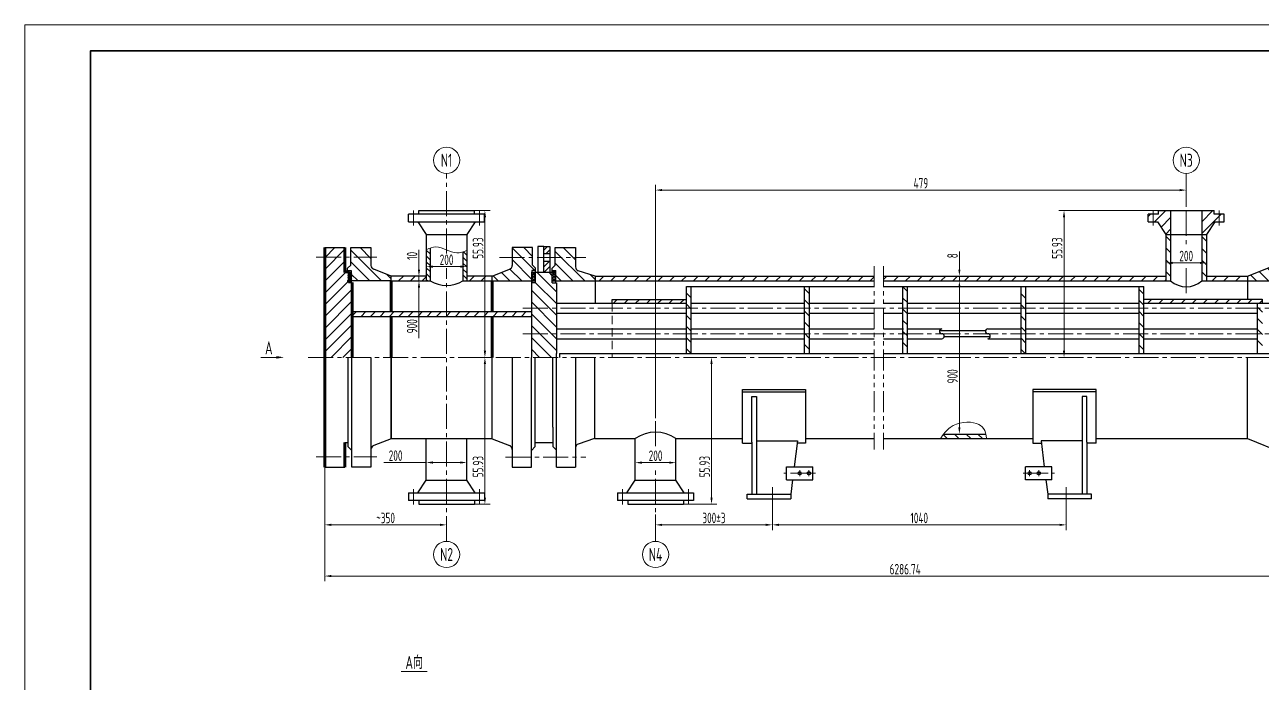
# Model space of a CAD drawing. Header units: millimetres. Extents: x 5765 to 6606, y -201 to 393.
# Drawn here: x 5765 to 6236.4, y 142.5 to 393.4 of the extents above; entities that cross this region are included whole.
import ezdxf
from ezdxf.enums import TextEntityAlignment as Align

# ---------------------------------------------------------------- set-up
doc = ezdxf.new("R2010")
doc.units = ezdxf.units.MM
for name, pattern in [('CENTER2', [28.575, 19.05, -3.175, 3.175, -3.175]), ('DASHED2', [9.525, 6.35, -3.175]), ('PHANTOM2', [31.75, 15.875, -3.175, 3.175, -3.175, 3.175, -3.175])]:
    doc.linetypes.add(name, pattern=pattern)
for name, color, linetype, lineweight in [('1粗实线', 7, 'Continuous', 35), ('2细实线', 3, 'Continuous', 13), ('3中心线', 1, 'CENTER2', 13), ('4虚线', 4, 'DASHED2', 13), ('5双点划线', 2, 'PHANTOM2', 13), ('6剖面线', 6, 'Continuous', 13), ('6（图框层）', 7, 'Continuous', 100), ('7文本', 2, 'Continuous', 13), ('8标注', 3, 'Continuous', 13), ('9图表', 4, 'Continuous', 13)]:
    doc.layers.add(name, color=color, linetype=linetype, lineweight=lineweight)
doc.styles.add('lanpec', font='bpec_e.shx', dxfattribs={"width": 0.75, "bigfont": 'hztxt.shx'})
doc.styles.add('lanpec-dim', font='bpec_e.shx', dxfattribs={"width": 0.75})
doc.dimstyles.new('lanpec', dxfattribs={"dimtxt": 4, "dimasz": 2.5, "dimexe": 2, "dimexo": 0, "dimtad": 1, "dimdsep": 46, "dimtxsty": 'lanpec-dim', "dimcen": 2.5, "dimclrd": 256, "dimclre": 256, "dimclrt": 256, "dimazin": 0, "dimtfac": 1, "dimtmove": 0, "dimatfit": 3, "dimfxl": 1, "dimlwd": -1, "dimlwe": -1, "dimarcsym": 0})
doc.dimstyles.new('lanpec$0', dxfattribs={"dimscale": 10, "dimtxt": 4, "dimasz": 2.5, "dimexe": 2, "dimexo": 0, "dimtad": 1, "dimdec": 1, "dimdsep": 46, "dimtxsty": 'lanpec-dim', "dimcen": 0.09, "dimclrd": 256, "dimclre": 256, "dimclrt": 256, "dimadec": 1, "dimazin": 0, "dimtfac": 0.707, "dimtdec": 1, "dimtmove": 0, "dimatfit": 3, "dimfxl": 1, "dimarcsym": 0})
doc.dimstyles.new('lanpec--', dxfattribs={"dimtxt": 4, "dimasz": 2.5, "dimexe": 2, "dimexo": 1, "dimtad": 1, "dimdsep": 46, "dimtxsty": 'lanpec-dim', "dimcen": 2.5, "dimse2": 1, "dimsd2": 1, "dimclrd": 256, "dimclre": 256, "dimclrt": 256, "dimadec": 0, "dimazin": 0, "dimtfac": 1, "dimtmove": 0, "dimatfit": 3, "dimfxl": 1, "dimtfill": 1, "dimlwd": -1, "dimlwe": -1, "dimarcsym": 0})
pattern_1 = [(135, (4744.0366, 1242.7503), (-2.245064, -2.245064), [])]
pattern_2 = [(45, (4744.0366, 1242.7503), (-2.245064, 2.245064), [])]

# ---------------------------------------------------------------- blocks, each defined once
blk = doc.blocks.new('A1')
at = {"layer": '1粗实线'}
blk.add_lwpolyline([(-816, 10), (-10, 10), (-10, 584), (-816, 584)], close=True, dxfattribs=at)
at = {"layer": '9图表'}
blk.add_lwpolyline([(-841, 0), (0, 0), (0, 594), (-841, 594)], close=True, dxfattribs=at)
blk = doc.blocks.new('*U39')
at = {"layer": '2细实线'}
blk.add_line((-5, 0), (5, 0), dxfattribs=at)
at = {"layer": '7文本', "style": 'lanpec', "width": 0.75}
for tag, height, p in [('节点图名称', 5, (0, 3.5)), ('比例', 4, (0, -3.25))]:
    blk.add_attdef(tag, text='', height=height, dxfattribs=at).set_placement(p, align=Align.MIDDLE_CENTER)
blk = doc.blocks.new('*X29')
for p, q in [((117.47, 219.29), (118.39, 220.21)), ((118.04, 218.45), (119.01, 219.42))]:
    blk.add_line(p, q)
blk = doc.blocks.new('*X30')
for p, q in [((117.47, 215.05), (118.81, 216.39)), ((117.52, 213.69), (119.01, 215.18)), ((118.94, 213.69), (119.01, 213.76))]:
    blk.add_line(p, q)
blk = doc.blocks.new('*X31')
for p, q in [((269.86, 208.15), (268.66, 209.35)), ((269.86, 205.32), (268.66, 206.52)), ((269.86, 202.49), (268.66, 203.69)), ((269.86, 199.66), (268.66, 200.86)), ((269.86, 196.83), (268.66, 198.03)), ((269.86, 194.01), (268.66, 195.21))]:
    blk.add_line(p, q)
blk = doc.blocks.new('*X32')
for p, q in [((299.92, 203.54), (298.66, 204.8)), ((299.92, 200.71), (298.66, 201.97)), ((299.92, 197.88), (298.66, 199.15)), ((299.92, 195.05), (298.66, 196.32))]:
    blk.add_line(p, q)
blk = doc.blocks.new('*X33')
for p, q in [((239.86, 207.03), (238.66, 208.23)), ((239.86, 209.86), (239.65, 210.07)), ((239.86, 204.21), (238.66, 205.41)), ((239.86, 201.38), (238.66, 202.58)), ((239.86, 198.55), (238.66, 199.75)), ((239.86, 195.72), (238.66, 196.92)), ((239.68, 193.07), (238.66, 194.09))]:
    blk.add_line(p, q)
blk = doc.blocks.new('*X34')
for p, q in [((209.78, 208.83), (208.66, 209.95)), ((209.78, 206), (208.66, 207.12)), ((209.78, 203.17), (208.66, 204.29)), ((209.78, 200.34), (208.66, 201.46)), ((209.78, 197.51), (208.66, 198.64)), ((209.78, 194.69), (208.66, 195.81))]:
    blk.add_line(p, q)
blk = doc.blocks.new('*X35')
for p, q in [((184.86, 208.29), (183.66, 209.49)), ((184.86, 205.47), (183.66, 206.67)), ((184.86, 202.64), (183.66, 203.84)), ((184.86, 199.81), (183.66, 201.01)), ((184.86, 196.98), (183.66, 198.18)), ((184.86, 194.15), (183.66, 195.35))]:
    blk.add_line(p, q)
blk = doc.blocks.new('*X36')
for p, q in [((154.86, 207.18), (153.66, 208.38)), ((154.86, 204.35), (153.66, 205.55)), ((154.86, 201.52), (153.66, 202.72)), ((154.86, 198.7), (153.66, 199.9)), ((154.86, 195.87), (153.66, 197.07)), ((154.83, 193.07), (153.66, 194.24))]:
    blk.add_line(p, q)
blk = doc.blocks.new('*X37')
for p, q in [((135.11, 205.82), (136.07, 206.79)), ((137.94, 205.82), (138.9, 206.79)), ((140.76, 205.82), (141.73, 206.79)), ((143.59, 205.82), (144.56, 206.79)), ((146.42, 205.82), (147.39, 206.79)), ((149.25, 205.82), (150.22, 206.79)), ((152.08, 205.82), (153.05, 206.79))]:
    blk.add_line(p, q)
blk = doc.blocks.new('*X38')
for p, q in [((270.87, 205.82), (271.87, 206.82)), ((273.7, 205.82), (274.7, 206.82)), ((276.53, 205.82), (277.53, 206.82)), ((279.36, 205.82), (280.36, 206.82)), ((282.19, 205.82), (283.19, 206.82)), ((285.01, 205.82), (286.01, 206.82)), ((287.84, 205.82), (288.84, 206.82)), ((290.67, 205.82), (291.67, 206.82)), ((293.5, 205.82), (294.5, 206.82)), ((296.33, 205.82), (297.33, 206.82)), ((299.16, 205.82), (299.86, 206.52))]:
    blk.add_line(p, q)
blk = doc.blocks.new('*D57')
at = {"layer": '8标注', "transparency": 16777216}
for p, q in [((5879.27, 224.81), (5879.27, 200.85)), ((5881.77, 202.85), (5923.2, 202.85)), ((5925.7, 206.21), (5925.7, 200.85))]:
    blk.add_line(p, q, dxfattribs=at)
for points in [[(5881.77, 203.27), (5881.77, 202.43), (5879.27, 202.85)], [(5923.2, 203.27), (5923.2, 202.43), (5925.7, 202.85)]]:
    blk.add_solid(points, dxfattribs=at)
at = {"layer": 'Defpoints', "color": 0, "transparency": 16777216}
for p in [(5879.27, 224.81), (5925.7, 206.21), (5925.7, 202.85)]:
    blk.add_point(p, dxfattribs=at)
at = {"layer": '8标注', "transparency": 16777216, "insert": (5902.48, 205.47), "char_height": 4, "attachment_point": 5, "style": 'lanpec-dim'}
blk.add_mtext('~350', dxfattribs=at)
blk = doc.blocks.new('*D58')
at = {"layer": '8标注', "transparency": 16777216}
for p, q in [((6049.8, 208.85), (6049.8, 200.85)), ((6005.3, 206.74), (6005.3, 200.85)), ((6007.8, 202.85), (6047.3, 202.85))]:
    blk.add_line(p, q, dxfattribs=at)
for points in [[(6007.8, 203.27), (6007.8, 202.43), (6005.3, 202.85)], [(6047.3, 203.27), (6047.3, 202.43), (6049.8, 202.85)]]:
    blk.add_solid(points, dxfattribs=at)
at = {"layer": 'Defpoints', "color": 0, "transparency": 16777216}
for p in [(6049.8, 208.85), (6005.3, 206.74), (6049.8, 202.85)]:
    blk.add_point(p, dxfattribs=at)
at = {"layer": '8标注', "transparency": 16777216, "insert": (6027.55, 205.47), "char_height": 4, "attachment_point": 5, "style": 'lanpec-dim'}
blk.add_mtext('300%%P3', dxfattribs=at)
blk = doc.blocks.new('*D71')
at = {"layer": '8标注', "transparency": 16777216}
for p, q in [((6049.8, 208.85), (6049.8, 200.85)), ((6161.7, 208.85), (6161.7, 200.85)), ((6052.3, 202.85), (6159.2, 202.85))]:
    blk.add_line(p, q, dxfattribs=at)
for points in [[(6052.3, 203.27), (6052.3, 202.43), (6049.8, 202.85)], [(6159.2, 203.27), (6159.2, 202.43), (6161.7, 202.85)]]:
    blk.add_solid(points, dxfattribs=at)
at = {"layer": 'Defpoints', "color": 0, "transparency": 16777216}
for p in [(6049.8, 208.85), (6161.7, 208.85), (6161.7, 202.85)]:
    blk.add_point(p, dxfattribs=at)
at = {"layer": '8标注', "transparency": 16777216, "insert": (6105.75, 205.47), "char_height": 4, "attachment_point": 5, "style": 'lanpec-dim'}
blk.add_mtext('1040', dxfattribs=at)
blk = doc.blocks.new('*D59')
at = {"layer": '8标注', "transparency": 16777216}
for p, q in [((5879.27, 224.81), (5879.27, 181.33)), ((6321.53, 212.74), (6321.53, 181.33)), ((5881.77, 183.33), (6319.03, 183.33))]:
    blk.add_line(p, q, dxfattribs=at)
for points in [[(5881.77, 183.75), (5881.77, 182.91), (5879.27, 183.33)], [(6319.03, 183.75), (6319.03, 182.91), (6321.53, 183.33)]]:
    blk.add_solid(points, dxfattribs=at)
at = {"layer": 'Defpoints', "color": 0, "transparency": 16777216}
for p in [(5879.27, 224.81), (6321.53, 212.74), (6321.53, 183.33)]:
    blk.add_point(p, dxfattribs=at)
at = {"layer": '8标注', "transparency": 16777216, "insert": (6100.4, 185.96), "char_height": 4, "attachment_point": 5, "style": 'lanpec-dim'}
blk.add_mtext('6286.74', dxfattribs=at)
blk = doc.blocks.new('*D60')
at = {"layer": '8标注', "transparency": 16777216}
for p, q in [((5917.98, 301.25), (5917.98, 303.25)), ((5933.42, 301.23), (5933.42, 303.25)), ((5930.92, 301.25), (5920.48, 301.25))]:
    blk.add_line(p, q, dxfattribs=at)
for points in [[(5920.48, 301.67), (5920.48, 300.83), (5917.98, 301.25)], [(5930.92, 301.67), (5930.92, 300.83), (5933.42, 301.25)]]:
    blk.add_solid(points, dxfattribs=at)
at = {"layer": 'Defpoints', "color": 0, "transparency": 16777216}
for p in [(5917.98, 301.25), (5917.98, 301.25), (5933.42, 301.23)]:
    blk.add_point(p, dxfattribs=at)
at = {"layer": '8标注', "transparency": 16777216, "insert": (5925.7, 303.88), "char_height": 4, "attachment_point": 5, "style": 'lanpec-dim'}
blk.add_mtext('200', dxfattribs=at)
blk = doc.blocks.new('*D61')
at = {"layer": '8标注', "transparency": 16777216}
for p, q in [((5917.98, 226.6), (5901.8, 226.6)), ((5917.98, 225.6), (5917.98, 228.6)), ((5930.92, 226.6), (5920.48, 226.6)), ((5933.42, 226.6), (5933.42, 228.6))]:
    blk.add_line(p, q, dxfattribs=at)
for points in [[(5920.48, 227.02), (5920.48, 226.18), (5917.98, 226.6)], [(5930.92, 227.02), (5930.92, 226.18), (5933.42, 226.6)]]:
    blk.add_solid(points, dxfattribs=at)
at = {"layer": 'Defpoints', "color": 0, "transparency": 16777216}
for p in [(5917.98, 226.6), (5933.42, 226.6), (5917.98, 225.6)]:
    blk.add_point(p, dxfattribs=at)
at = {"layer": '8标注', "transparency": 16777216, "insert": (5906.29, 229.22), "char_height": 4, "attachment_point": 5, "style": 'lanpec-dim'}
blk.add_mtext('200', dxfattribs=at)
blk = doc.blocks.new('*D62')
at = {"layer": '8标注', "transparency": 16777216}
for p, q in [((5915.18, 300.1), (5915.18, 307.72)), ((5915.18, 297.6), (5913.18, 297.6)), ((5915.18, 295.8), (5915.18, 297.6)), ((5915.18, 295.8), (5913.18, 295.8)), ((5915.18, 293.3), (5915.18, 290.8))]:
    blk.add_line(p, q, dxfattribs=at)
for points in [[(5914.77, 300.1), (5915.6, 300.1), (5915.18, 297.6)], [(5914.77, 293.3), (5915.6, 293.3), (5915.18, 295.8)]]:
    blk.add_solid(points, dxfattribs=at)
at = {"layer": 'Defpoints', "color": 0, "transparency": 16777216}
for p in [(5915.18, 297.6), (5915.18, 295.8), (5915.18, 295.8)]:
    blk.add_point(p, dxfattribs=at)
at = {"layer": '8标注', "transparency": 16777216, "insert": (5912.56, 305.37), "char_height": 4, "attachment_point": 5, "rotation": 90, "style": 'lanpec-dim'}
blk.add_mtext('10', dxfattribs=at)
blk = doc.blocks.new('*D63')
at = {"layer": '8标注', "transparency": 16777216}
for p, q in [((5915.19, 293.3), (5915.19, 274.05)), ((5916.18, 295.8), (5917.19, 295.8))]:
    blk.add_line(p, q, dxfattribs=at)
blk.add_solid([(5914.78, 293.3), (5915.61, 293.3), (5915.19, 295.8)], dxfattribs=at)
at = {"layer": 'Defpoints', "color": 0, "transparency": 16777216}
for p in [(5915.18, 295.8), (5915.18, 261.26), (5915.19, 261.26)]:
    blk.add_point(p, dxfattribs=at)
at = {"layer": '8标注', "transparency": 16777216, "insert": (5912.57, 278.53), "char_height": 4, "attachment_point": 5, "rotation": 90, "style": 'lanpec-dim', "bg_fill": 3, "box_fill_scale": 1.1, "bg_fill_color": 256, "bg_fill_true_color": 13158600, "bg_fill_transparency": 0}
blk.add_mtext('900', dxfattribs=at)
blk = doc.blocks.new('*D65')
at = {"layer": '8标注', "transparency": 16777216}
for p, q in [((6125.04, 295.84), (6119.04, 295.84)), ((6121.04, 293.34), (6121.04, 239.97)), ((6125.04, 237.47), (6119.04, 237.47))]:
    blk.add_line(p, q, dxfattribs=at)
for points in [[(6120.63, 293.34), (6121.46, 293.34), (6121.04, 295.84)], [(6120.63, 239.97), (6121.46, 239.97), (6121.04, 237.47)]]:
    blk.add_solid(points, dxfattribs=at)
at = {"layer": 'Defpoints', "color": 0, "transparency": 16777216}
for p in [(6125.04, 295.84), (6121.04, 237.47), (6125.04, 237.47)]:
    blk.add_point(p, dxfattribs=at)
at = {"layer": '8标注', "transparency": 16777216, "insert": (6118.42, 259.44), "char_height": 4, "attachment_point": 5, "rotation": 90, "style": 'lanpec-dim'}
blk.add_mtext('900', dxfattribs=at)
blk = doc.blocks.new('*D72')
at = {"layer": '8标注', "transparency": 16777216}
for p, q in [((6121.04, 300.14), (6121.04, 307.03)), ((6130.25, 297.64), (6119.04, 297.64)), ((6121.04, 295.84), (6121.04, 297.64)), ((6125.04, 295.84), (6119.04, 295.84)), ((6121.04, 293.34), (6121.04, 290.84))]:
    blk.add_line(p, q, dxfattribs=at)
for points in [[(6120.63, 300.14), (6121.46, 300.14), (6121.04, 297.64)], [(6120.63, 293.34), (6121.46, 293.34), (6121.04, 295.84)]]:
    blk.add_solid(points, dxfattribs=at)
at = {"layer": 'Defpoints', "color": 0, "transparency": 16777216}
for p in [(6121.04, 297.64), (6130.25, 297.64), (6125.04, 295.84)]:
    blk.add_point(p, dxfattribs=at)
at = {"layer": '8标注', "transparency": 16777216, "insert": (6118.42, 305.4), "char_height": 4, "attachment_point": 5, "rotation": 90, "style": 'lanpec-dim'}
blk.add_mtext('8', dxfattribs=at)
blk = doc.blocks.new('*D52')
at = {"layer": '8标注', "transparency": 16777216}
for p, q in [((6199.72, 302.69), (6199.72, 304.69)), ((6212.66, 302.69), (6202.22, 302.69)), ((6215.16, 302.65), (6215.16, 304.69))]:
    blk.add_line(p, q, dxfattribs=at)
for points in [[(6202.22, 303.1), (6202.22, 302.27), (6199.72, 302.69)], [(6212.66, 303.1), (6212.66, 302.27), (6215.16, 302.69)]]:
    blk.add_solid(points, dxfattribs=at)
at = {"layer": 'Defpoints', "color": 0, "transparency": 16777216}
for p in [(6199.72, 302.69), (6199.72, 302.69), (6215.16, 302.65)]:
    blk.add_point(p, dxfattribs=at)
at = {"layer": '8标注', "transparency": 16777216, "insert": (6207.44, 305.31), "char_height": 4, "attachment_point": 5, "style": 'lanpec-dim'}
blk.add_mtext('200', dxfattribs=at)
blk = doc.blocks.new('*D53')
at = {"layer": '8标注', "transparency": 16777216}
for p, q in [((5997.59, 226.56), (5997.59, 228.56)), ((6010.54, 226.56), (6000.09, 226.56)), ((6013.04, 226.72), (6013.04, 224.56))]:
    blk.add_line(p, q, dxfattribs=at)
for points in [[(6000.09, 226.98), (6000.09, 226.14), (5997.59, 226.56)], [(6010.54, 226.98), (6010.54, 226.14), (6013.04, 226.56)]]:
    blk.add_solid(points, dxfattribs=at)
at = {"layer": 'Defpoints', "color": 0, "transparency": 16777216}
for p in [(5997.59, 226.56), (5997.59, 226.56), (6013.04, 226.72)]:
    blk.add_point(p, dxfattribs=at)
at = {"layer": '8标注', "transparency": 16777216, "insert": (6005.31, 229.19), "char_height": 4, "attachment_point": 5, "style": 'lanpec-dim'}
blk.add_mtext('200', dxfattribs=at)
blk = doc.blocks.new('*D54')
at = {"layer": '8标注', "transparency": 16777216}
for p, q in [((6005.3, 243.51), (6005.3, 332.42)), ((6007.8, 330.42), (6204.94, 330.42)), ((6207.44, 324.84), (6207.44, 332.42))]:
    blk.add_line(p, q, dxfattribs=at)
for points in [[(6007.8, 330.84), (6007.8, 330), (6005.3, 330.42)], [(6204.94, 330.84), (6204.94, 330), (6207.44, 330.42)]]:
    blk.add_solid(points, dxfattribs=at)
at = {"layer": 'Defpoints', "color": 0, "transparency": 16777216}
for p in [(6207.44, 330.42), (6207.44, 324.84), (6005.3, 243.51)]:
    blk.add_point(p, dxfattribs=at)
at = {"layer": '8标注', "transparency": 16777216, "insert": (6106.37, 333.05), "char_height": 4, "attachment_point": 5, "style": 'lanpec-dim'}
blk.add_mtext('479', dxfattribs=at)
blk = doc.blocks.new('*X73')
for p, q in [((114.44, 233.24), (115.33, 234.12)), ((114.44, 233.94), (114.62, 234.12)), ((114.44, 232.53), (115.36, 233.45)), ((115.36, 232.54), (114.44, 233.45)), ((115.17, 232.02), (114.44, 232.75)), ((115.36, 233.24), (114.48, 234.12)), ((114.64, 232.02), (115.36, 232.74)), ((115.36, 233.95), (115.19, 234.12)), ((114.46, 232.02), (114.44, 232.04))]:
    blk.add_line(p, q)
blk = doc.blocks.new('*D74')
at = {"layer": '8标注', "transparency": 16777216}
for p, q in [((5936.31, 322.6), (5942.31, 322.6)), ((5940.31, 320.1), (5940.31, 269.17)), ((5936.31, 266.67), (5942.31, 266.67))]:
    blk.add_line(p, q, dxfattribs=at)
for points in [[(5939.89, 320.1), (5940.73, 320.1), (5940.31, 322.6)], [(5939.89, 269.17), (5940.73, 269.17), (5940.31, 266.67)]]:
    blk.add_solid(points, dxfattribs=at)
at = {"layer": 'Defpoints', "color": 0, "transparency": 16777216}
for p in [(5936.31, 322.6), (5936.31, 266.67), (5940.31, 266.67)]:
    blk.add_point(p, dxfattribs=at)
at = {"layer": '8标注', "transparency": 16777216, "insert": (5937.69, 308.31), "char_height": 4, "attachment_point": 5, "rotation": 90, "style": 'lanpec-dim'}
blk.add_mtext('55.93', dxfattribs=at)
blk = doc.blocks.new('*D75')
at = {"layer": '8标注', "transparency": 16777216}
for p, q in [((5936.31, 266.67), (5942.31, 266.67)), ((5940.31, 213.24), (5940.31, 264.17)), ((5936.31, 210.74), (5942.31, 210.74))]:
    blk.add_line(p, q, dxfattribs=at)
for points in [[(5939.89, 264.17), (5940.73, 264.17), (5940.31, 266.67)], [(5939.89, 213.24), (5940.73, 213.24), (5940.31, 210.74)]]:
    blk.add_solid(points, dxfattribs=at)
at = {"layer": 'Defpoints', "color": 0, "transparency": 16777216}
for p in [(5936.31, 266.67), (5940.31, 266.67), (5936.31, 210.74)]:
    blk.add_point(p, dxfattribs=at)
at = {"layer": '8标注', "transparency": 16777216, "insert": (5937.69, 225.03), "char_height": 4, "attachment_point": 5, "rotation": 90, "style": 'lanpec-dim'}
blk.add_mtext('55.93', dxfattribs=at)
blk = doc.blocks.new('*D76')
at = {"layer": '8标注', "transparency": 16777216}
for p, q in [((6022.62, 266.67), (6028.62, 266.67)), ((6026.62, 213.24), (6026.62, 264.17)), ((6006.59, 210.74), (6028.62, 210.74))]:
    blk.add_line(p, q, dxfattribs=at)
for points in [[(6026.2, 264.17), (6027.04, 264.17), (6026.62, 266.67)], [(6026.2, 213.24), (6027.04, 213.24), (6026.62, 210.74)]]:
    blk.add_solid(points, dxfattribs=at)
at = {"layer": 'Defpoints', "color": 0, "transparency": 16777216}
for p in [(6022.62, 266.67), (6026.62, 266.67), (6006.59, 210.74)]:
    blk.add_point(p, dxfattribs=at)
at = {"layer": '8标注', "transparency": 16777216, "insert": (6024, 225.03), "char_height": 4, "attachment_point": 5, "rotation": 90, "style": 'lanpec-dim'}
blk.add_mtext('55.93', dxfattribs=at)
blk = doc.blocks.new('*D77')
at = {"layer": '8标注', "transparency": 16777216}
for p, q in [((6207.44, 322.6), (6158.9, 322.6)), ((6160.9, 320.1), (6160.9, 269.17)), ((6164.9, 266.67), (6158.9, 266.67))]:
    blk.add_line(p, q, dxfattribs=at)
for points in [[(6160.48, 320.1), (6161.32, 320.1), (6160.9, 322.6)], [(6160.48, 269.17), (6161.32, 269.17), (6160.9, 266.67)]]:
    blk.add_solid(points, dxfattribs=at)
at = {"layer": 'Defpoints', "color": 0, "transparency": 16777216}
for p in [(6207.44, 322.6), (6160.9, 266.67), (6164.9, 266.67)]:
    blk.add_point(p, dxfattribs=at)
at = {"layer": '8标注', "transparency": 16777216, "insert": (6158.28, 308.31), "char_height": 4, "attachment_point": 5, "rotation": 90, "style": 'lanpec-dim'}
blk.add_mtext('55.93', dxfattribs=at)
blk = doc.blocks.new('管口号')
at = {"layer": '2细实线'}
blk.add_circle((0, 5), 5, dxfattribs=at)
at = {"layer": '7文本', "style": 'lanpec', "width": 0.75}
blk.add_attdef('N', text='', height=5, dxfattribs=at).set_placement((0, 5), align=Align.MIDDLE_CENTER)

msp = doc.modelspace()

# ---------------------------------------------------------------- hatches: boundary and pattern name
at = {"layer": '6剖面线'}
h = msp.add_hatch(dxfattribs=at)
h.set_pattern_fill('ANSI31', color=256, style=0)
h.set_pattern_definition([(45, (4749.0033, 1242.7503), (-2.245064, 2.245064), [])])
h.paths.add_polyline_path([(6194.88, 321.226), (6192.964, 321.226), (6192.964, 318.329), (6194.88, 318.329)])
h.paths.add_polyline_path([(6196.826, 321.226), (6194.88, 321.226), (6194.88, 318.329), (6196.526, 318.329), (6199.723, 313.511), (6201.515, 313.511), (6201.515, 322.604), (6196.826, 322.604)])
h.paths.add_polyline_path([(6213.365, 313.511), (6215.158, 313.511), (6218.355, 318.329), (6220.001, 318.329), (6220.001, 321.226), (6218.055, 321.226), (6218.055, 322.604), (6213.365, 322.604)])
h.paths.add_polyline_path([(6220.001, 318.329), (6221.917, 318.329), (6221.917, 321.226), (6220.001, 321.226)])
h = msp.add_hatch(dxfattribs=at)
h.set_pattern_fill('ANSI31', color=256, angle=90, style=0)
h.set_pattern_definition(pattern_1)
h.paths.add_polyline_path([(6254.732, 311.547), (6254.732, 316.047), (6244.832, 316.047), (6244.832, 311.547)])
h.paths.add_polyline_path([(6244.832, 304.253, -0.3069427), (6243.888, 302.86), (6230.794, 297.637), (6230.794, 295.837), (6256.319, 295.837), (6256.319, 296.149), (6256.319, 298.729), (6256.319, 302.518), (6256.319, 306.652), (6254.732, 306.652), (6254.732, 311.547), (6244.832, 311.547)])
h = msp.add_hatch(dxfattribs=at)
h.set_pattern_fill('ANSI31', color=256, angle=90, style=0)
h.set_pattern_definition([(135, (4749.0033, 1242.7503), (-2.245064, -2.245064), [])])
h.paths.add_polyline_path([(6201.515, 313.511), (6199.723, 313.511), (6199.723, 295.837), (6201.515, 295.837)])
h.paths.add_polyline_path([(6215.158, 313.511), (6213.365, 313.511), (6213.365, 295.837), (6215.158, 295.837)])
h = msp.add_hatch(dxfattribs=at)
h.set_pattern_fill('ANSI31', color=256, style=0)
h.set_pattern_definition([(45, (4627.424, 3340.8713), (-2.245064, 2.245064), [])])
h.paths.add_polyline_path([(5889.732, 295.177), (5888.363, 295.177), (5888.363, 295.925), (5888.363, 299.077), (5886.995, 299.077), (5886.995, 308.486), (5879.27, 308.486), (5879.27, 266.648), (5889.732, 266.648)])
h = msp.add_hatch(dxfattribs=at)
h.set_pattern_fill('ANSI31', color=256, angle=90, style=0)
h.set_pattern_definition([(135, (-666003.5524, -311950.4747), (-2.24506403, -2.24506403), [])])
h.paths.add_polyline_path([(5889.176, 308.486), (5896.901, 308.486), (5896.901, 304.676), (5889.176, 304.676)])
edge = h.paths.add_edge_path()
edge.add_line((5888.018, 300.638), (5889.176, 301.796))
edge.add_line((5889.176, 301.796), (5889.176, 304.676))
edge.add_line((5889.176, 304.676), (5896.901, 304.676))
edge.add_line((5896.901, 304.676), (5896.901, 301.7))
edge.add_arc((5898.401, 301.7), 1.5, 540, 612.49311)
edge.add_line((5897.95, 300.269), (5904.571, 297.581))
edge.add_line((5904.571, 297.581), (5904.571, 295.781))
edge.add_line((5904.571, 295.781), (5889.387, 295.781))
edge.add_line((5889.387, 295.781), (5889.387, 299.808))
edge.add_line((5889.387, 299.808), (5888.018, 299.808))
edge.add_line((5888.018, 299.808), (5888.018, 300.095))
edge.add_line((5888.018, 300.095), (5888.018, 300.638))
h = msp.add_hatch(dxfattribs=at)
h.set_pattern_fill('ANSI31', color=256, angle=90, style=0)
h.set_pattern_definition([(135, (-665999.5444, -311950.4507), (-2.24506403, -2.24506403), [])])
h.paths.add_polyline_path([(5958.452, 308.51), (5950.727, 308.51), (5950.727, 304.7), (5958.452, 304.7)])
edge = h.paths.add_edge_path()
edge.add_line((5959.61, 300.662), (5958.452, 301.82))
edge.add_line((5958.452, 301.82), (5958.452, 304.7))
edge.add_line((5958.452, 304.7), (5950.727, 304.7))
edge.add_line((5950.727, 304.7), (5950.727, 301.724))
edge.add_arc((5949.227, 301.724), 1.5, -72.49311, 0, ccw=False)
edge.add_line((5949.678, 300.293), (5943.057, 297.605))
edge.add_line((5943.057, 297.605), (5943.057, 295.805))
edge.add_line((5943.057, 295.805), (5958.241, 295.805))
edge.add_line((5958.241, 295.805), (5958.241, 299.832))
edge.add_line((5958.241, 299.832), (5959.61, 299.832))
edge.add_line((5959.61, 299.832), (5959.61, 300.119))
edge.add_line((5959.61, 300.119), (5959.61, 300.662))
h = msp.add_hatch(dxfattribs=at)
h.set_pattern_fill('ANSI31', color=256, angle=90, style=0)
h.set_pattern_definition(pattern_1)
h.paths.add_polyline_path([(5974.813, 304.7), (5974.813, 308.51), (5967.088, 308.51), (5967.088, 304.7)])
h.paths.add_polyline_path([(5974.813, 301.126), (5974.813, 304.7), (5967.088, 304.7), (5967.088, 301.82), (5965.93, 300.662), (5965.93, 300.119), (5965.93, 299.832), (5967.306, 299.832), (5967.306, 299.101), (5967.306, 295.837), (5982.36, 295.837), (5982.36, 297.646), (5975.862, 299.696, -0.3273001)])
h = msp.add_hatch(dxfattribs=at)
h.set_pattern_fill('ANSI31', color=256, style=0)
h.set_pattern_definition(pattern_2)
h.paths.add_polyline_path([(5917.982, 295.805), (5917.982, 297.605), (5904.571, 297.605), (5904.571, 295.805)])
h.paths.add_polyline_path([(5933.416, 297.605), (5933.416, 295.805), (5943.057, 295.805), (5943.057, 297.581), (5938.996, 297.605)])
h = msp.add_hatch(dxfattribs=at)
h.set_pattern_fill('ANSI31', color=256, angle=90, style=0)
h.paths.add_polyline_path([(5967.556, 295.135), (5965.93, 295.135), (5965.93, 295.872), (5965.93, 299.101), (5965.088, 299.101), (5962.77, 299.101), (5959.617, 299.101), (5959.617, 295.872), (5959.617, 295.135), (5957.991, 295.135), (5957.991, 285.422), (5967.556, 285.422)])
h.paths.add_polyline_path([(5967.556, 285.422), (5957.991, 285.422), (5957.991, 275.672), (5967.556, 275.672)])
h.paths.add_polyline_path([(5967.556, 275.672), (5957.991, 275.672), (5957.991, 266.672), (5967.556, 266.672), (5967.556, 268.172)])
h = msp.add_hatch(dxfattribs=at)
h.set_pattern_fill('ANSI31', color=256, style=0)
h.set_pattern_definition(pattern_2)
h.paths.add_polyline_path([(6088.578, 297.637), (5982.36, 297.637), (5982.36, 295.837), (6088.578, 295.837)])
h = msp.add_hatch(dxfattribs=at)
h.set_pattern_fill('ANSI31', color=256, style=0)
h.set_pattern_definition(pattern_2)
h.paths.add_polyline_path([(6092.156, 297.637), (6092.156, 295.837), (6199.715, 295.837), (6199.715, 297.637)])
h.paths.add_polyline_path([(6230.794, 297.637), (6215.158, 297.637), (6215.158, 295.837), (6230.794, 295.837)])
h = msp.add_hatch(dxfattribs=at)
h.set_pattern_fill('ANSI31', color=256, scale=0.8, style=0)
h.paths.add_polyline_path([(5925.699, 284.134), (5889.732, 284.134), (5889.732, 282.3), (5925.699, 282.3)])
h.paths.add_polyline_path([(5957.991, 284.134), (5925.699, 284.134), (5925.699, 282.3), (5957.991, 282.3)])
h = msp.add_hatch(dxfattribs=at)
h.set_pattern_fill('ANSI31', color=256, angle=90, style=0)
h.set_pattern_definition([(135, (-665996.3907, -311950.4507), (-2.24506403, -2.24506403), [])])
edge = h.paths.add_edge_path()
edge.add_spline(control_points=[(6115.057, 237.469), (6114.638, 236.904), (6114.248, 236.31), (6113.878, 235.707)], knot_values=[1.2853291, 1.2853291, 1.2853291, 1.2853291, 2.6474119, 2.6474119, 2.6474119, 2.6474119], degree=3, periodic=0)
edge.add_line((6113.878, 235.707), (6131.331, 235.707))
edge.add_spline(control_points=[(6131.331, 235.707), (6131.305, 236.359), (6131.232, 236.944), (6131.117, 237.469)], knot_values=[16.4442029, 16.4442029, 16.4442029, 16.4442029, 17.4920081, 17.4920081, 17.4920081, 17.4920081], degree=3, periodic=0)
edge.add_line((6131.117, 237.469), (6115.057, 237.469))
at = {"layer": '6（图框层）'}
h = msp.add_hatch(dxfattribs=at)
h.set_pattern_fill('ANSI37', color=4, scale=0.2)
h.set_pattern_definition([(45, (4627.42415, 3340.8713), (-0.4490128, 0.4490128), []), (135, (4627.42415, 3340.8713), (-0.4490128, -0.4490128), [])])
h.paths.add_polyline_path([(5889.387, 299.077), (5888.363, 299.077), (5888.363, 295.925), (5889.387, 295.925)])

# ---------------------------------------------------------------- linework, layer by layer
at = {"ltscale": 0.5}
for p, q in [((5911.223, 318.329), (5911.223, 321.226)), ((5940.176, 321.226), (5911.223, 321.226)), ((5915.085, 322.604), (5936.313, 322.604)), ((5915.085, 321.226), (5915.085, 322.604)), ((5936.313, 321.226), (5936.313, 322.604)), ((5940.176, 318.329), (5940.176, 321.226)), ((6192.964, 318.329), (6192.964, 321.226)), ((6196.826, 321.226), (6192.964, 321.226)), ((6196.826, 322.604), (6218.055, 322.604)), ((6196.826, 321.226), (6196.826, 322.604)), ((6201.515, 322.604), (6201.515, 295.837)), ((6213.365, 322.604), (6213.365, 295.837)), ((6218.055, 321.226), (6218.055, 322.604)), ((6221.917, 321.226), (6218.055, 321.226)), ((6221.917, 318.329), (6221.917, 321.226)), ((5911.223, 318.329), (5940.176, 318.329)), ((5914.785, 318.329), (5917.982, 313.511)), ((5936.614, 318.329), (5933.416, 313.511)), ((6192.964, 318.329), (6196.526, 318.329)), ((6196.526, 318.329), (6199.723, 313.511)), ((6218.355, 318.329), (6215.158, 313.511)), ((6218.355, 318.329), (6221.917, 318.329)), ((5917.982, 313.511), (5933.416, 313.511)), ((5933.416, 313.511), (5933.416, 295.805)), ((6199.723, 313.511), (6215.158, 313.511)), ((6199.723, 313.511), (6199.723, 295.837)), ((6215.158, 313.511), (6215.158, 295.837)), ((5879.27, 308.486), (5886.995, 308.486)), ((5879.27, 308.486), (5886.995, 308.486)), ((5889.176, 308.486), (5896.901, 308.486)), ((5889.176, 301.796), (5889.176, 308.486)), ((5896.901, 308.486), (5896.901, 301.7)), ((5931.956, 306.865), (5931.956, 295.805)), ((5950.727, 308.51), (5950.727, 301.724)), ((5958.452, 308.51), (5950.727, 308.51)), ((5958.452, 301.82), (5958.452, 308.51)), ((5962.77, 308.89), (5960.453, 308.89)), ((5960.453, 308.89), (5960.453, 299.101)), ((5962.77, 308.89), (5965.088, 308.89)), ((5962.77, 299.101), (5962.77, 308.89)), ((5965.088, 308.89), (5965.088, 305.237)), ((5967.088, 301.82), (5967.088, 308.51)), ((5967.088, 308.51), (5974.813, 308.51)), ((5974.813, 308.51), (5974.813, 301.126)), ((5888.018, 300.638), (5889.176, 301.796)), ((5959.61, 300.662), (5958.452, 301.82)), ((5962.77, 306.245), (5965.088, 306.245)), ((5965.088, 303.155), (5962.77, 303.155)), ((5965.088, 305.237), (5965.088, 302.239)), ((5965.088, 302.239), (5965.088, 299.101)), ((5965.93, 300.662), (5967.088, 301.82)), ((6230.794, 297.637), (6243.888, 302.86)), ((5886.995, 299.077), (5888.363, 299.077)), ((5888.018, 299.808), (5888.018, 300.638)), ((5888.018, 299.808), (5889.387, 299.808)), ((5889.387, 299.077), (5888.363, 299.077)), ((5888.363, 295.925), (5888.363, 299.077)), ((5889.387, 299.808), (5889.387, 295.177)), ((5889.387, 295.813), (5889.387, 299.077)), ((5904.571, 297.581), (5897.95, 300.269)), ((5904.571, 295.781), (5904.571, 297.581)), ((5904.571, 295.781), (5904.571, 297.581)), ((5917.982, 297.605), (5904.579, 297.605)), ((5943.057, 297.605), (5933.416, 297.605)), ((5943.057, 297.605), (5949.678, 300.293)), ((5943.057, 295.805), (5943.057, 297.605)), ((5958.241, 299.832), (5958.241, 295.135)), ((5959.61, 299.832), (5958.241, 299.832)), ((5958.241, 299.832), (5958.241, 295.805)), ((5959.61, 299.832), (5958.241, 299.832)), ((5958.241, 295.135), (5958.241, 299.101)), ((5958.249, 299.101), (5959.63, 299.101)), ((5958.27, 299.101), (5959.63, 299.101)), ((5959.61, 300.119), (5959.61, 300.662)), ((5959.61, 299.117), (5959.61, 300.119)), ((5959.61, 299.117), (5959.61, 300.119)), ((5959.617, 295.872), (5959.617, 299.117)), ((5959.623, 299.101), (5962.77, 299.101)), ((5962.77, 299.101), (5965.088, 299.101)), ((5965.088, 299.101), (5967.306, 299.101)), ((5967.277, 299.101), (5965.917, 299.101)), ((5965.93, 300.119), (5965.93, 300.662)), ((5965.93, 299.117), (5965.93, 300.119)), ((5965.93, 299.117), (5965.93, 300.119)), ((5965.93, 299.832), (5967.306, 299.832)), ((5965.93, 299.832), (5967.306, 299.832)), ((5965.93, 295.872), (5965.93, 299.117)), ((5967.306, 299.101), (5967.306, 299.832)), ((5967.306, 299.101), (5967.306, 299.832)), ((5967.306, 295.135), (5967.306, 299.101)), ((5982.36, 297.646), (5975.862, 299.696)), ((5982.36, 297.648), (5982.36, 287.302)), ((5982.36, 297.637), (6022.382, 297.637)), ((5982.36, 297.637), (6088.578, 297.637)), ((6092.156, 297.637), (6199.715, 297.637)), ((6215.158, 297.637), (6230.794, 297.637)), ((6230.794, 297.637), (6230.794, 295.837)), ((5888.363, 295.177), (5889.732, 295.177)), ((5904.571, 295.781), (5889.394, 295.781)), ((5904.579, 295.805), (5908.579, 295.805)), ((5908.579, 295.805), (5919.442, 295.805)), ((5931.956, 295.805), (5943.057, 295.805)), ((5943.057, 295.805), (5959.617, 295.805)), ((5957.991, 295.135), (5957.991, 266.672)), ((5959.617, 295.135), (5957.991, 295.135)), ((5959.617, 295.135), (5959.617, 295.872)), ((5965.93, 295.135), (5965.93, 295.872)), ((5965.93, 295.837), (5982.36, 295.837)), ((5965.93, 295.135), (5967.556, 295.135)), ((5967.556, 295.135), (5967.556, 268.172)), ((5982.36, 295.837), (6088.578, 295.837)), ((6017.056, 268.172), (6017.056, 293.672)), ((6017.056, 293.672), (6054.921, 293.672)), ((6018.856, 268.172), (6018.856, 293.672)), ((6054.921, 293.672), (6062.056, 293.672)), ((6062.056, 268.172), (6062.056, 293.672)), ((6062.056, 293.672), (6063.856, 293.672)), ((6063.856, 293.672), (6063.856, 268.177)), ((6063.856, 293.672), (6088.508, 293.672)), ((6092.156, 295.837), (6201.515, 295.837)), ((6092.16, 293.672), (6099.62, 293.672)), ((6099.556, 268.172), (6099.556, 293.672)), ((6099.62, 293.672), (6099.803, 293.672)), ((6099.803, 293.672), (6103.164, 293.672)), ((6101.24, 268.172), (6101.24, 293.672)), ((6103.164, 293.672), (6144.616, 293.672)), ((6144.556, 268.172), (6144.556, 293.672)), ((6144.616, 293.672), (6147.822, 293.672)), ((6146.356, 268.172), (6146.356, 293.672)), ((6147.822, 293.672), (6189.464, 293.672)), ((6189.464, 293.672), (6191.356, 293.672)), ((6189.556, 268.172), (6189.556, 293.672)), ((6191.356, 268.172), (6191.356, 293.672)), ((6213.365, 295.837), (6230.794, 295.837)), ((6230.794, 295.837), (6256.319, 295.837)), ((6230.794, 295.837), (6230.794, 288.797)), ((5988.774, 287.309), (5988.774, 288.751)), ((5988.774, 288.747), (6017.056, 288.747)), ((6191.356, 288.797), (6236.356, 288.797)), ((6236.356, 288.797), (6236.356, 287.297)), ((5967.556, 287.297), (6009.933, 287.297)), ((5967.556, 283.547), (6009.508, 283.547)), ((6009.508, 283.547), (6017.056, 283.547)), ((6009.933, 287.297), (6017.056, 287.297)), ((6018.856, 287.297), (6054.777, 287.297)), ((6018.856, 283.547), (6054.777, 283.547)), ((6054.777, 287.297), (6062.056, 287.297)), ((6054.777, 283.547), (6062.056, 283.547)), ((6063.856, 287.297), (6088.578, 287.297)), ((6063.856, 283.547), (6088.578, 283.547)), ((6092.156, 287.297), (6099.556, 287.297)), ((6092.156, 283.547), (6099.62, 283.547)), ((6101.24, 287.297), (6144.556, 287.297)), ((6101.24, 283.547), (6144.586, 283.547)), ((6146.356, 287.297), (6189.556, 287.297)), ((6146.356, 283.547), (6189.556, 283.547)), ((6191.356, 287.297), (6272.264, 287.297)), ((6191.356, 283.547), (6234.556, 283.547)), ((6234.556, 268.172), (6234.556, 287.297)), ((5967.556, 277.547), (6009.556, 277.547)), ((5967.556, 273.797), (6009.556, 273.797)), ((6009.556, 277.547), (6017.056, 277.547)), ((6009.556, 273.797), (6017.056, 273.797)), ((6018.856, 277.547), (6054.556, 277.547)), ((6018.856, 273.797), (6054.556, 273.797)), ((6054.556, 277.547), (6062.056, 277.547)), ((6054.556, 273.797), (6062.056, 273.797)), ((6063.856, 277.547), (6088.578, 277.547)), ((6063.856, 273.797), (6088.636, 273.797)), ((6092.156, 277.547), (6099.713, 277.547)), ((6092.164, 273.797), (6099.713, 273.797)), ((6101.24, 277.547), (6114.353, 277.547)), ((6101.24, 273.797), (6114.353, 273.797)), ((6130.977, 276.839), (6113.471, 276.839)), ((6132.756, 274.505), (6115.262, 274.505)), ((6131.886, 277.547), (6144.556, 277.547)), ((6131.893, 273.797), (6144.556, 273.797)), ((6146.356, 277.547), (6189.556, 277.547)), ((6146.356, 273.797), (6189.556, 273.797)), ((6191.356, 277.547), (6234.556, 277.547)), ((6191.356, 273.797), (6234.556, 273.797)), ((5888.199, 240.109), (5888.199, 266.648)), ((5889.62, 224.828), (5889.62, 266.648)), ((5896.901, 266.648), (5896.901, 224.828)), ((5904.571, 266.616), (5904.571, 235.65)), ((5904.581, 235.65), (5904.581, 266.648)), ((5943.047, 235.674), (5943.047, 266.672)), ((5950.727, 266.672), (5950.727, 224.852)), ((5958.008, 224.852), (5958.008, 266.672)), ((5959.429, 240.133), (5959.429, 266.672)), ((5966.135, 240.133), (5966.135, 266.672)), ((5967.556, 266.672), (5967.556, 268.172)), ((5967.556, 224.852), (5967.556, 266.672)), ((5968.683, 268.172), (6088.578, 268.172)), ((5968.683, 268.172), (5968.683, 266.672)), ((5974.813, 266.672), (5974.813, 224.852)), ((5982.08, 266.672), (5982.08, 235.707)), ((6092.156, 268.172), (6270.845, 268.172)), ((6230.794, 235.707), (6230.794, 266.672)), ((6038.376, 254.486), (6060.713, 254.486)), ((6038.376, 233.936), (6038.376, 254.486)), ((6038.376, 253.592), (6060.713, 253.592)), ((6041.95, 234.358), (6041.95, 251.805)), ((6041.95, 251.805), (6043.75, 251.805)), ((6043.75, 251.805), (6043.75, 214.521)), ((6060.713, 254.486), (6062.455, 254.486)), ((6060.713, 253.592), (6062.455, 253.592)), ((6062.455, 254.486), (6062.455, 233.936)), ((6149.044, 254.486), (6149.044, 233.936)), ((6150.787, 254.486), (6149.044, 254.486)), ((6150.787, 253.592), (6149.044, 253.592)), ((6173.123, 254.486), (6150.787, 254.486)), ((6173.123, 253.592), (6150.787, 253.592)), ((6169.549, 251.805), (6167.749, 251.805)), ((6167.749, 251.805), (6167.749, 214.521)), ((6169.549, 234.358), (6169.549, 251.805)), ((6173.123, 233.936), (6173.123, 254.486)), ((5888.199, 232.635), (5888.199, 240.109)), ((5959.429, 232.659), (5959.429, 240.133)), ((5966.135, 240.133), (5966.135, 232.714)), ((5982.08, 235.707), (5975.862, 233.648)), ((5982.08, 235.707), (5997.587, 235.707)), ((5997.587, 219.832), (5997.587, 235.707)), ((6013.022, 219.832), (6013.022, 235.707)), ((6013.037, 235.707), (6038.376, 235.707)), ((6062.455, 235.772), (6088.578, 235.772)), ((6092.156, 235.707), (6149.044, 235.707)), ((6115.056, 237.469), (6131.206, 237.469)), ((6173.123, 235.707), (6230.794, 235.707)), ((6230.794, 235.707), (6243.888, 230.484)), ((5886.995, 234.218), (5888.199, 234.218)), ((5888.199, 232.635), (5889.62, 231.214)), ((5904.581, 235.65), (5897.95, 233.026)), ((5943.047, 235.674), (5904.579, 235.674)), ((5917.982, 219.832), (5917.982, 235.674)), ((5933.416, 219.832), (5933.416, 235.674)), ((5943.047, 235.674), (5949.678, 233.05)), ((5959.429, 232.659), (5958.008, 231.238)), ((5959.429, 234.242), (5966.135, 234.242)), ((5966.135, 232.714), (5967.543, 231.306)), ((6038.376, 233.936), (6041.95, 233.936)), ((6041.95, 234.358), (6041.95, 214.521)), ((6043.75, 234.853), (6059.358, 234.853)), ((6059.358, 234.853), (6058.132, 225.019)), ((6062.455, 233.936), (6059.247, 233.936)), ((6149.044, 233.936), (6152.253, 233.936)), ((6152.141, 234.853), (6153.368, 225.019)), ((6167.749, 234.853), (6152.141, 234.853)), ((6169.549, 234.358), (6169.549, 214.521)), ((6173.123, 233.936), (6169.549, 233.936)), ((5879.27, 224.81), (5886.995, 224.81)), ((5896.901, 224.828), (5889.62, 224.828)), ((5950.727, 224.852), (5958.008, 224.852)), ((5967.556, 224.852), (5974.813, 224.852)), ((6055.222, 220.019), (6055.222, 225.019)), ((6055.222, 225.019), (6065.222, 225.019)), ((6065.222, 220.019), (6065.222, 225.019)), ((6146.277, 220.019), (6146.277, 225.019)), ((6156.277, 225.019), (6146.277, 225.019)), ((6156.277, 220.019), (6156.277, 225.019)), ((5914.785, 215.014), (5917.982, 219.832)), ((5917.982, 219.832), (5933.416, 219.832)), ((5936.614, 215.014), (5933.416, 219.832)), ((5994.39, 215.014), (5997.587, 219.832)), ((5997.587, 219.832), (6013.022, 219.832)), ((6016.219, 215.014), (6013.022, 219.832)), ((6055.222, 220.019), (6065.222, 220.019)), ((6057.508, 220.019), (6056.822, 214.521)), ((6156.277, 220.019), (6146.277, 220.019)), ((6153.991, 220.019), (6154.677, 214.521)), ((5911.223, 215.014), (5911.223, 212.118)), ((5911.223, 215.014), (5940.176, 215.014)), ((5940.176, 215.014), (5940.176, 212.118)), ((5990.828, 215.014), (5990.828, 212.118)), ((5990.828, 215.014), (6019.781, 215.014)), ((6019.781, 215.014), (6019.781, 212.118)), ((6040.163, 212.721), (6040.163, 214.521)), ((6040.163, 214.521), (6056.822, 214.521)), ((6040.163, 212.721), (6056.822, 212.721)), ((6056.822, 214.521), (6056.822, 212.721)), ((6171.336, 214.521), (6154.677, 214.521)), ((6154.677, 214.521), (6154.677, 212.721)), ((6171.336, 212.721), (6154.677, 212.721)), ((6171.336, 212.721), (6171.336, 214.521)), ((5940.176, 212.118), (5911.223, 212.118)), ((5915.085, 212.118), (5915.085, 210.739)), ((5915.085, 210.739), (5936.313, 210.739)), ((5936.313, 212.118), (5936.313, 210.739)), ((6019.781, 212.118), (5990.828, 212.118)), ((5994.691, 212.118), (5994.691, 210.739)), ((5994.691, 210.739), (6015.919, 210.739)), ((6015.919, 212.118), (6015.919, 210.739))]:
    msp.add_line(p, q, dxfattribs=at)
for centre in [(6060.222, 222.519), (6063.722, 222.519), (6147.777, 222.519), (6151.277, 222.519)]:
    msp.add_circle(centre, 0.6, dxfattribs=at)
for centre, radius, start, end in [((5898.401, 301.7), 1.5, 180, 252.49311), ((5949.227, 301.724), 1.5, 287.50689, 0), ((5976.313, 301.126), 1.5, 180, 252.49311), ((6207.44, 302.447), 8.877, 228.1288, 311.8712), ((6114.353, 276.609), 0.938, 90, 270), ((6114.353, 274.734), 0.938, 270, 90), ((6131.886, 276.609), 0.938, 90, 270), ((6131.886, 274.734), 0.938, 270, 90), ((6005.312, 224.638), 13.498, 55.08907, 124.91093), ((5898.401, 231.596), 1.5, 107.50689, 180), ((5949.227, 231.62), 1.5, 0, 72.49311), ((5976.313, 232.218), 1.5, 107.50689, 180)]:
    msp.add_arc(centre, radius, start, end, dxfattribs=at)
at = {"layer": '2细实线'}
msp.add_line((5854.97, 266.672), (5860.82, 266.672), dxfattribs=at)
for points, knots in [([(5917.982, 307.719), (5919.204, 308.293), (5923.031, 309.736), (5928.222, 305.598), (5932.139, 306.87), (5933.416, 307.403)], [1.2270765, 1.2270765, 1.2270765, 1.2270765, 5.0976073, 13.3282816, 17.3148715, 17.3148715, 17.3148715, 17.3148715]), ([(6113.878, 235.707), (6114.877, 237.332), (6118.195, 241.909), (6128.016, 242.71), (6131.194, 239.096), (6131.331, 235.707)], [1.2853291, 1.2853291, 1.2853291, 1.2853291, 4.9555006, 12.0490667, 17.4920081, 17.4920081, 17.4920081, 17.4920081])]:
    msp.add_open_spline(points, degree=3, knots=knots, dxfattribs=at)
msp.add_solid([(5860.82, 267.172), (5860.82, 266.172), (5863.82, 266.672)], dxfattribs=at)
at = {"layer": '3中心线', "ltscale": 0.5}
for p, q in [((5925.699, 306.21), (5925.699, 336.786)), ((6207.44, 336.786), (6207.44, 309.203)), ((5913.138, 322.682), (5913.138, 316.889)), ((5938.26, 322.682), (5938.26, 316.889)), ((6194.88, 322.682), (6194.88, 316.889)), ((6220.001, 322.682), (6220.001, 316.889)), ((5876.08, 304.82), (5899.201, 304.82)), ((5945.864, 304.7), (5978.751, 304.7)), ((5925.699, 196.558), (5925.699, 300.661)), ((6207.44, 300.661), (6207.44, 290.716)), ((5954.788, 285.422), (6284.056, 285.422)), ((5954.788, 275.672), (6249.556, 275.672)), ((5873.02, 266.672), (6326.51, 266.672)), ((6005.305, 232.863), (6005.305, 243.509)), ((5876.08, 228.764), (5899.201, 228.764)), ((5948.213, 228.644), (5978.751, 228.644)), ((6005.305, 196.558), (6005.305, 224.717)), ((6066.226, 222.519), (6054.219, 222.519)), ((6060.222, 223.65), (6060.222, 221.389)), ((6063.722, 223.65), (6063.722, 221.389)), ((6145.274, 222.519), (6157.28, 222.519)), ((6147.777, 223.65), (6147.777, 221.389)), ((6151.277, 223.65), (6151.277, 221.389)), ((6049.796, 217.247), (6049.796, 208.848)), ((6161.703, 217.247), (6161.703, 208.848)), ((5913.138, 210.661), (5913.138, 216.455)), ((5938.26, 210.661), (5938.26, 216.455)), ((5992.744, 210.661), (5992.744, 216.455)), ((6017.866, 210.661), (6017.866, 216.455))]:
    msp.add_line(p, q, dxfattribs=at)
at = {"layer": '4虚线', "ltscale": 0.5}
msp.add_line((5988.774, 287.309), (5988.774, 266.672), dxfattribs=at)
at = {"layer": '5双点划线', "ltscale": 0.5}
for p, q in [((6088.578, 301.387), (6088.578, 231.582)), ((6092.156, 301.387), (6092.156, 231.582))]:
    msp.add_line(p, q, dxfattribs=at)
at = {"layer": '6（图框层）'}
for p, q in [((5879.27, 308.486), (5879.27, 266.648)), ((5886.995, 299.077), (5886.995, 308.486)), ((5888.018, 299.808), (5888.018, 299.077)), ((5888.363, 295.925), (5889.387, 295.925)), ((5888.363, 295.925), (5888.363, 295.177)), ((5889.732, 295.177), (5889.732, 266.648)), ((5904.571, 295.781), (5904.575, 284.134)), ((5943.057, 295.781), (5943.061, 284.134)), ((5904.576, 282.3), (5904.581, 266.648)), ((5943.062, 282.3), (5943.067, 266.648)), ((5879.27, 224.81), (5879.27, 266.648)), ((5886.995, 234.218), (5886.995, 224.81))]:
    msp.add_line(p, q, dxfattribs=at)

# ---------------------------------------------------------------- block references
msp.add_blockref('*U39', (5913.361, 146.947)).add_auto_attribs({'节点图名称': 'A向'})
at = {"layer": '2细实线'}
msp.add_blockref('A1', (6606.028, -200.559), dxfattribs=at)
at = {"layer": '6剖面线', "yscale": 1.5, "zscale": 1.5}
for name, p, xscale in [('*X29', (5786.571, -21.431), 1.5), ('*X30', (5786.571, -21.431), 1.5), ('*X73', (5786.578, -52.085), 1.5), ('*X73', (6138.97, -52.085), -1.5), ('*X35', (5786.571, -21.431), 1.5), ('*X34', (5786.571, -21.431), 1.5), ('*X33', (5786.571, -21.431), 1.5), ('*X31', (5786.571, -21.431), 1.5), ('*X37', (5786.571, -21.431), 1.5), ('*X36', (5786.571, -21.431), 1.5), ('*X38', (5786.571, -21.431), 1.5), ('*X32', (5786.571, -21.431), 1.5)]:
    msp.add_blockref(name, p, dxfattribs=dict(at, xscale=xscale))
at = {"layer": '8标注'}
for p, values in [((5925.699, 336.786), {'N': 'N1'}), ((6207.44, 336.786), {'N': 'N3'})]:
    msp.add_blockref('管口号', p, dxfattribs=at).add_auto_attribs(values)
ref = msp.add_blockref('管口号', (5925.699, 196.558), dxfattribs=dict(at, xscale=-1, rotation=180))
ref.add_attrib('N', 'N2', dxfattribs={"layer": '7文本', "height": 5, "style": 'lanpec', "width": 0.75}).set_placement((5925.699, 191.558), align=Align.MIDDLE_CENTER)
ref = msp.add_blockref('管口号', (6005.305, 196.558), dxfattribs=dict(at, xscale=-1, rotation=180))
ref.add_attrib('N', 'N4', dxfattribs={"layer": '7文本', "height": 5, "style": 'lanpec', "width": 0.75}).set_placement((6005.305, 191.558), align=Align.MIDDLE_CENTER)

# ---------------------------------------------------------------- texts
at = {"layer": '2细实线', "insert": (5857.992, 270.29), "char_height": 5, "attachment_point": 5, "style": 'lanpec-dim'}
msp.add_mtext('A', dxfattribs=at)

# ---------------------------------------------------------------- dimensions: what is measured, and where the dimension line sits
at = {"layer": '8标注'}
for base, p1, p2, text, picture, middle in [((6207.44, 330.421), (6005.305, 243.509), (6207.44, 324.845), '479', '*D54', (6106.373, 333.046)), ((5917.982, 301.25), (5933.416, 301.229), (5917.982, 301.25), '200', '*D60', (5925.699, 303.875)), ((6199.723, 302.687), (6215.158, 302.649), (6199.723, 302.687), '200', '*D52', (6207.44, 305.312)), ((5997.587, 226.56), (6013.037, 226.722), (5997.587, 226.56), '200', '*D53', (6005.312, 229.185)), ((5925.699, 202.85), (5879.27, 224.81), (5925.699, 206.21), '~350', '*D57', (5902.485, 205.475)), ((6321.53, 183.33), (5879.27, 224.81), (6321.53, 212.739), '6286.74', '*D59', (6100.4, 185.955)), ((6049.796, 202.85), (6005.305, 206.744), (6049.796, 208.848), '300%%P3', '*D58', (6027.55, 205.475)), ((6161.703, 202.85), (6049.796, 208.848), (6161.703, 208.848), '1040', '*D71', (6105.75, 205.475))]:
    dim = msp.add_linear_dim(base=base, p1=p1, p2=p2, text=text, dimstyle='lanpec', dxfattribs=at)
    dim.commit()
    dim.dimension.update_dxf_attribs({"geometry": picture, "text_midpoint": middle})
for base, p1, p2, angle, picture, middle in [((5940.31, 266.672), (5936.313, 322.604), (5936.313, 266.672), 90, '*D74', (5940.31, 308.31)), ((6160.9, 266.672), (6207.44, 322.604), (6164.897, 266.672), 90, '*D77', (6160.9, 308.31)), ((5940.31, 266.672), (5936.313, 210.739), (5936.313, 266.672), 270, '*D75', (5940.31, 225.034)), ((6026.62, 266.672), (6006.59, 210.739), (6022.623, 266.672), 270, '*D76', (6026.62, 225.034))]:
    dim = msp.add_linear_dim(base=base, p1=p1, p2=p2, angle=angle, dimstyle='lanpec$0', override={"dimscale": 1, "dimdec": 2, "dimcen": 2.5, "dimadec": 2, "dimtfac": 1, "dimtdec": 2, "dimlwd": 65535, "dimlwe": 65535}, dxfattribs=at)
    dim.commit()
    dim.dimension.update_dxf_attribs({"geometry": picture, "text_midpoint": middle, "dimtype": 160})
for base, p1, p2, text, picture, middle in [((5915.184, 295.805), (5915.184, 297.605), (5915.184, 295.805), '10', '*D62', (5915.184, 305.373)), ((6121.044, 297.637), (6125.044, 295.837), (6130.253, 297.637), '8', '*D72', (6121.044, 305.405)), ((6121.044, 237.469), (6125.044, 295.837), (6125.044, 237.469), '900', '*D65', (6121.044, 259.44))]:
    dim = msp.add_linear_dim(base=base, p1=p1, p2=p2, angle=90, text=text, dimstyle='lanpec', dxfattribs=at)
    dim.commit()
    dim.dimension.update_dxf_attribs({"geometry": picture, "text_midpoint": middle, "dimtype": 160})
dim = msp.add_linear_dim(base=(5917.982, 226.599), p1=(5933.416, 226.599), p2=(5917.982, 225.599), text='200', dimstyle='lanpec', dxfattribs=at)
dim.commit()
dim.dimension.update_dxf_attribs({"geometry": '*D61', "text_midpoint": (5906.286, 226.599), "dimtype": 160})

# ---------------------------------------------------------------- next in the draw order: dimensions: what is measured, and where the dimension line sits
dim = msp.add_linear_dim(base=(5915.195, 261.264), p1=(5915.184, 295.805), p2=(5915.184, 261.264), angle=90, text='900', dimstyle='lanpec--', dxfattribs=at)
dim.commit()
dim.dimension.update_dxf_attribs({"geometry": '*D63', "text_midpoint": (5912.57, 278.535)})

# ---------------------------------------------------------------- next in the draw order: hatches: boundary and pattern name
at = {"layer": '6剖面线'}
h = msp.add_hatch(dxfattribs=at)
h.set_pattern_fill('ANSI31', color=256, scale=0.5, angle=90, style=0)
edge = h.paths.add_edge_path()
edge.add_spline(control_points=[(5919.442, 308.328), (5918.955, 308.158), (5918.468, 307.947), (5917.982, 307.719)], knot_values=[1.2270765, 1.2270765, 1.2270765, 1.2270765, 2.7670591, 2.7670591, 2.7670591, 2.7670591], degree=3, periodic=0)
edge.add_line((5917.982, 307.719), (5917.982, 295.805))
edge.add_line((5917.982, 295.805), (5919.442, 295.805))
edge.add_line((5919.442, 295.805), (5919.442, 308.328))
edge = h.paths.add_edge_path()
edge.add_spline(control_points=[(5933.416, 307.403), (5932.93, 307.2), (5932.443, 307.014), (5931.956, 306.865)], knot_values=[15.7964913, 15.7964913, 15.7964913, 15.7964913, 17.3148715, 17.3148715, 17.3148715, 17.3148715], degree=3, periodic=0)
edge.add_line((5931.956, 306.865), (5931.956, 295.805))
edge.add_line((5931.956, 295.805), (5933.416, 295.805))
edge.add_line((5933.416, 295.805), (5933.416, 307.403))

# ---------------------------------------------------------------- next in the draw order: linework, layer by layer
at = {"ltscale": 0.5}
for p, q in [((5917.982, 313.511), (5917.982, 295.805)), ((5919.442, 308.328), (5919.442, 295.805)), ((5889.732, 284.134), (5957.991, 284.134)), ((5889.732, 282.3), (5957.991, 282.3))]:
    msp.add_line(p, q, dxfattribs=at)
msp.add_arc((5925.699, 306.443), 12.342, 239.53703, 300.46297, dxfattribs=at)

doc.saveas('drawing.dxf')
